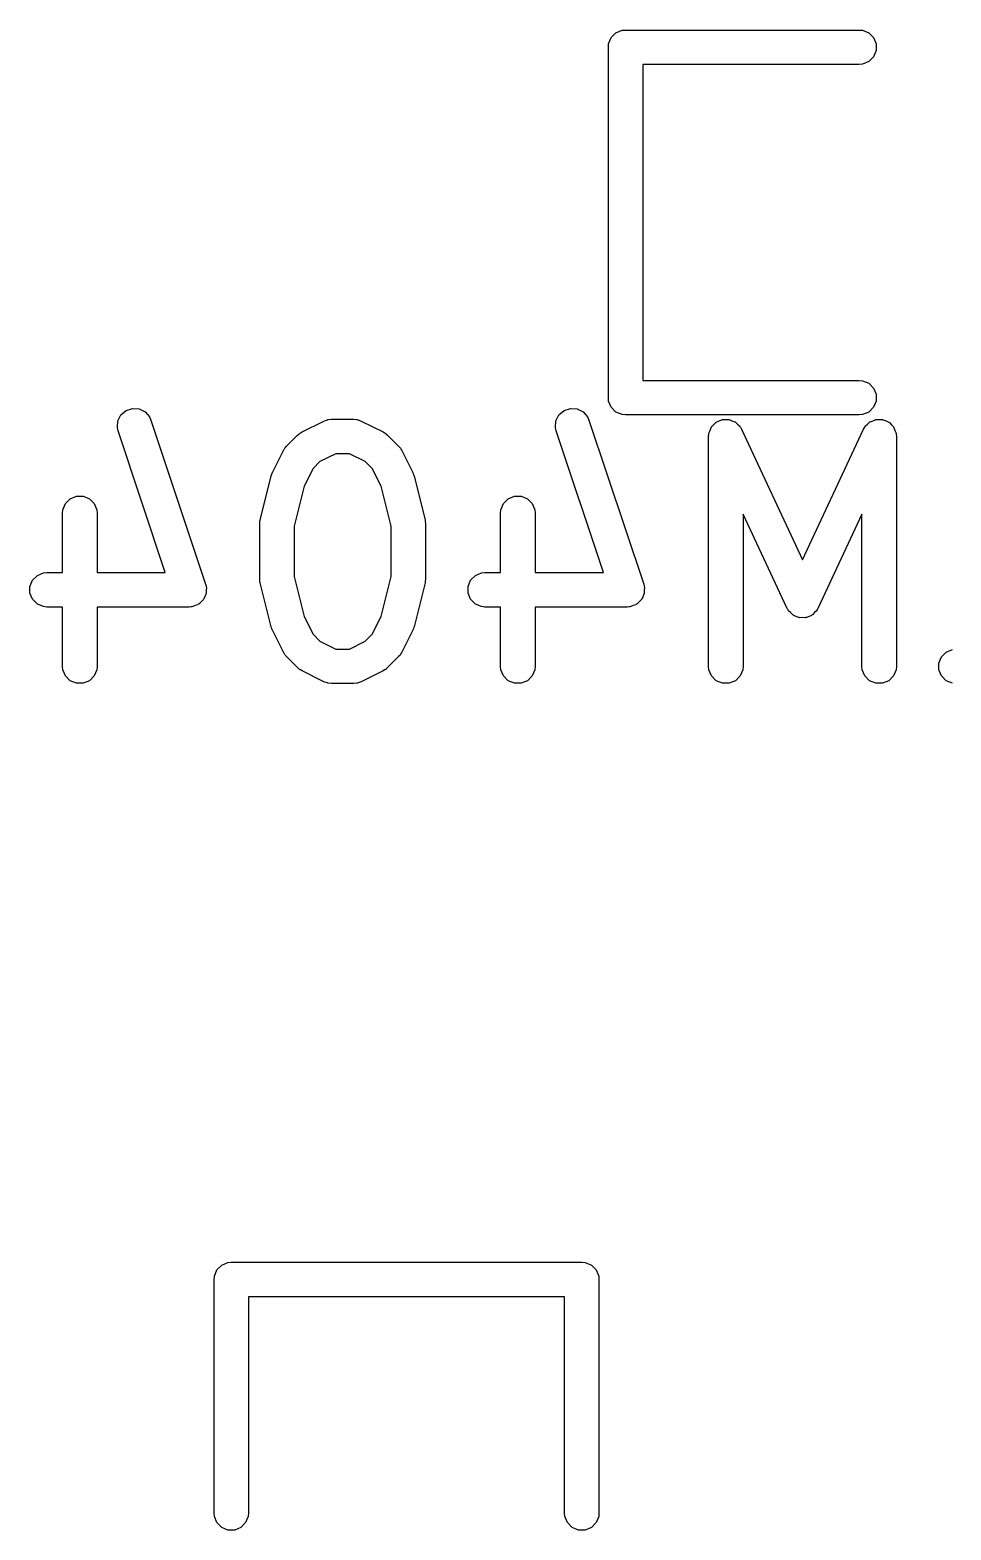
# Model space of a CAD drawing. Extents: x -2.1 to 1.75, y 0.25 to 2.72.
# Drawn here: x -0.7145 to -0.5568, y 1.8311 to 2.088 of the extents above; entities that cross this region are included whole.
import ezdxf

# ---------------------------------------------------------------- set-up
doc = ezdxf.new("R2010")
doc.units = 0
doc.header["$MEASUREMENT"] = 0
doc.layers.add('BLACK', color=7, linetype='CONTINUOUS')

msp = doc.modelspace()

# ---------------------------------------------------------------- linework, layer by layer
at = {"layer": 'BLACK', "linetype": 'CONTINUOUS'}
for p, q in [((-0.6154, 2.08558), (-0.61496, 2.08664)), ((-0.61496, 2.08664), (-0.61414, 2.08746)), ((-0.61414, 2.08746), (-0.61308, 2.0879)), ((-0.61308, 2.0879), (-0.6125, 2.08795)), ((-0.6125, 2.08795), (-0.5725, 2.08795)), ((-0.5725, 2.08795), (-0.57192, 2.0879)), ((-0.57192, 2.0879), (-0.57086, 2.08746)), ((-0.57086, 2.08746), (-0.57004, 2.08664)), ((-0.57004, 2.08664), (-0.5696, 2.08558)), ((-0.61545, 2.085), (-0.6154, 2.08558)), ((-0.61545, 2.025), (-0.61545, 2.085)), ((-0.57004, 2.08336), (-0.57086, 2.08254)), ((-0.5696, 2.08442), (-0.57004, 2.08336)), ((-0.5696, 2.08558), (-0.5696, 2.08442)), ((-0.5725, 2.08205), (-0.60955, 2.08205)), ((-0.60955, 2.08205), (-0.60955, 2.02795)), ((-0.57192, 2.0821), (-0.5725, 2.08205)), ((-0.57086, 2.08254), (-0.57192, 2.0821)), ((-0.60955, 2.02795), (-0.5725, 2.02795)), ((-0.5725, 2.02795), (-0.57192, 2.0279)), ((-0.57192, 2.0279), (-0.57086, 2.02746)), ((-0.57086, 2.02746), (-0.57004, 2.02664)), ((-0.57004, 2.02664), (-0.5696, 2.02558)), ((-0.6154, 2.02442), (-0.61545, 2.025)), ((-0.61496, 2.02336), (-0.6154, 2.02442)), ((-0.5696, 2.02442), (-0.57004, 2.02336)), ((-0.5696, 2.02558), (-0.5696, 2.02442)), ((-0.69941, 2.02101), (-0.6989, 2.02204)), ((-0.6989, 2.02204), (-0.69802, 2.02279)), ((-0.69802, 2.02279), (-0.69693, 2.02316)), ((-0.69693, 2.02316), (-0.69578, 2.02308)), ((-0.69578, 2.02308), (-0.69475, 2.02256)), ((-0.69475, 2.02256), (-0.694, 2.02169)), ((-0.694, 2.02169), (-0.69376, 2.02116)), ((-0.62442, 2.02101), (-0.6239, 2.02204)), ((-0.6239, 2.02204), (-0.62303, 2.02279)), ((-0.62303, 2.02279), (-0.62194, 2.02316)), ((-0.62194, 2.02316), (-0.62079, 2.02308)), ((-0.62079, 2.02308), (-0.61976, 2.02256)), ((-0.61976, 2.02256), (-0.61901, 2.02169)), ((-0.61901, 2.02169), (-0.61877, 2.02116)), ((-0.61414, 2.02254), (-0.61496, 2.02336)), ((-0.61308, 2.0221), (-0.61414, 2.02254)), ((-0.6125, 2.02205), (-0.61308, 2.0221)), ((-0.5725, 2.02205), (-0.6125, 2.02205)), ((-0.57192, 2.0221), (-0.5725, 2.02205)), ((-0.57086, 2.02254), (-0.57192, 2.0221)), ((-0.57004, 2.02336), (-0.57086, 2.02254)), ((-0.69949, 2.01986), (-0.69941, 2.02101)), ((-0.69936, 2.01929), (-0.69949, 2.01986)), ((-0.69129, 1.99506), (-0.69936, 2.01929)), ((-0.69376, 2.02116), (-0.68439, 1.99304)), ((-0.66838, 2.01881), (-0.66829, 2.01887)), ((-0.66829, 2.01887), (-0.66821, 2.01893)), ((-0.66821, 2.01893), (-0.66813, 2.01896)), ((-0.66813, 2.01896), (-0.66789, 2.01912)), ((-0.66789, 2.01912), (-0.66414, 2.02099)), ((-0.66414, 2.02099), (-0.6636, 2.0212)), ((-0.6636, 2.0212), (-0.66349, 2.02121)), ((-0.66349, 2.02121), (-0.66339, 2.02125)), ((-0.66339, 2.02125), (-0.66282, 2.02131)), ((-0.66282, 2.02131), (-0.65907, 2.02131)), ((-0.65907, 2.02131), (-0.65849, 2.02125)), ((-0.65849, 2.02125), (-0.65839, 2.02121)), ((-0.65839, 2.02121), (-0.65829, 2.0212)), ((-0.65829, 2.0212), (-0.65775, 2.02099)), ((-0.65775, 2.02099), (-0.654, 2.01912)), ((-0.654, 2.01912), (-0.65375, 2.01896)), ((-0.65375, 2.01896), (-0.65368, 2.01893)), ((-0.65368, 2.01893), (-0.6536, 2.01887)), ((-0.6536, 2.01887), (-0.65351, 2.01881)), ((-0.6245, 2.01986), (-0.62442, 2.02101)), ((-0.62437, 2.01929), (-0.6245, 2.01986)), ((-0.61629, 1.99506), (-0.62437, 2.01929)), ((-0.61877, 2.02116), (-0.6094, 1.99304)), ((-0.59823, 2.01884), (-0.59822, 2.01893)), ((-0.59822, 2.01893), (-0.59803, 2.0194)), ((-0.59803, 2.0194), (-0.59785, 2.01988)), ((-0.59785, 2.01988), (-0.59781, 2.01993)), ((-0.59781, 2.01993), (-0.59778, 2.01999)), ((-0.59778, 2.01999), (-0.59742, 2.02036)), ((-0.59742, 2.02036), (-0.59707, 2.02073)), ((-0.59707, 2.02073), (-0.59701, 2.02076)), ((-0.59701, 2.02076), (-0.59697, 2.02081)), ((-0.59697, 2.02081), (-0.59649, 2.021)), ((-0.59649, 2.021), (-0.59603, 2.02122)), ((-0.59603, 2.02122), (-0.59596, 2.02122)), ((-0.59596, 2.02122), (-0.5959, 2.02125)), ((-0.5959, 2.02125), (-0.59539, 2.02125)), ((-0.59539, 2.02125), (-0.59488, 2.02127)), ((-0.59488, 2.02127), (-0.59482, 2.02125)), ((-0.59482, 2.02125), (-0.59475, 2.02125)), ((-0.59475, 2.02125), (-0.59428, 2.02105)), ((-0.59428, 2.02105), (-0.59379, 2.02088)), ((-0.59379, 2.02088), (-0.59375, 2.02083)), ((-0.59375, 2.02083), (-0.59368, 2.02081)), ((-0.59368, 2.02081), (-0.59332, 2.02045)), ((-0.59332, 2.02045), (-0.59294, 2.0201)), ((-0.59294, 2.0201), (-0.5929, 2.02002)), ((-0.5929, 2.02002), (-0.59287, 2.01999)), ((-0.59287, 2.01999), (-0.59284, 2.01993)), ((-0.59284, 2.01993), (-0.59265, 2.0196)), ((-0.59265, 2.0196), (-0.5822, 1.99721)), ((-0.5822, 1.99721), (-0.57175, 2.0196)), ((-0.57175, 2.0196), (-0.57156, 2.01993)), ((-0.57156, 2.01993), (-0.57153, 2.01999)), ((-0.57153, 2.01999), (-0.57151, 2.02002)), ((-0.57151, 2.02002), (-0.57146, 2.0201)), ((-0.57146, 2.0201), (-0.57108, 2.02045)), ((-0.57108, 2.02045), (-0.57072, 2.02081)), ((-0.57072, 2.02081), (-0.57066, 2.02083)), ((-0.57066, 2.02083), (-0.57061, 2.02088)), ((-0.57061, 2.02088), (-0.57013, 2.02105)), ((-0.57013, 2.02105), (-0.56965, 2.02125)), ((-0.56965, 2.02125), (-0.56959, 2.02125)), ((-0.56959, 2.02125), (-0.56953, 2.02127)), ((-0.56953, 2.02127), (-0.56901, 2.02125)), ((-0.56901, 2.02125), (-0.5685, 2.02125)), ((-0.5685, 2.02125), (-0.56844, 2.02122)), ((-0.56844, 2.02122), (-0.56838, 2.02122)), ((-0.56838, 2.02122), (-0.56791, 2.021)), ((-0.56791, 2.021), (-0.56744, 2.02081)), ((-0.56744, 2.02081), (-0.56739, 2.02076)), ((-0.56739, 2.02076), (-0.56733, 2.02073)), ((-0.56733, 2.02073), (-0.56699, 2.02036)), ((-0.56699, 2.02036), (-0.56662, 2.01999)), ((-0.56662, 2.01999), (-0.5666, 2.01993)), ((-0.5666, 2.01993), (-0.56655, 2.01988)), ((-0.56655, 2.01988), (-0.56638, 2.0194)), ((-0.56638, 2.0194), (-0.56618, 2.01893)), ((-0.56618, 2.01893), (-0.56617, 2.01884)), ((-0.6709, 2.01624), (-0.67083, 2.01633)), ((-0.67083, 2.01633), (-0.67077, 2.01641)), ((-0.67077, 2.01641), (-0.67071, 2.01647)), ((-0.67071, 2.01647), (-0.67053, 2.01669)), ((-0.67053, 2.01669), (-0.66865, 2.01857)), ((-0.66865, 2.01857), (-0.66843, 2.01875)), ((-0.66843, 2.01875), (-0.66838, 2.01881)), ((-0.65351, 2.01881), (-0.65346, 2.01875)), ((-0.65346, 2.01875), (-0.65323, 2.01857)), ((-0.65323, 2.01857), (-0.65136, 2.01669)), ((-0.65136, 2.01669), (-0.65117, 2.01647)), ((-0.65117, 2.01647), (-0.65111, 2.01641)), ((-0.65111, 2.01641), (-0.65105, 2.01633)), ((-0.65105, 2.01633), (-0.65099, 2.01624)), ((-0.59828, 2.01835), (-0.59824, 2.01873)), ((-0.59828, 1.97898), (-0.59828, 2.01835)), ((-0.59824, 2.0188), (-0.59823, 2.01884)), ((-0.59824, 2.01873), (-0.59824, 2.0188)), ((-0.56617, 2.01884), (-0.56616, 2.0188)), ((-0.56616, 2.0188), (-0.56616, 2.01873)), ((-0.56616, 2.01873), (-0.56613, 2.01835)), ((-0.56613, 2.01835), (-0.56613, 1.97898)), ((-0.67296, 2.01218), (-0.67108, 2.01592)), ((-0.67108, 2.01592), (-0.67093, 2.01617)), ((-0.67093, 2.01617), (-0.6709, 2.01624)), ((-0.66482, 2.01405), (-0.66601, 2.01285)), ((-0.66212, 2.0154), (-0.66482, 2.01405)), ((-0.65976, 2.0154), (-0.66212, 2.0154)), ((-0.65707, 2.01405), (-0.65976, 2.0154)), ((-0.65587, 2.01285), (-0.65707, 2.01405)), ((-0.65099, 2.01624), (-0.65096, 2.01617)), ((-0.65096, 2.01617), (-0.6508, 2.01592)), ((-0.6508, 2.01592), (-0.64893, 2.01218)), ((-0.67506, 2.00407), (-0.67318, 2.01157)), ((-0.67318, 2.01157), (-0.67317, 2.01161)), ((-0.67317, 2.01161), (-0.67316, 2.01163)), ((-0.67316, 2.01163), (-0.67307, 2.01187)), ((-0.67307, 2.01187), (-0.67299, 2.01212)), ((-0.67299, 2.01212), (-0.67297, 2.01213)), ((-0.67297, 2.01213), (-0.67296, 2.01218)), ((-0.66601, 2.01285), (-0.66753, 2.00982)), ((-0.65435, 2.00982), (-0.65587, 2.01285)), ((-0.64893, 2.01218), (-0.64891, 2.01213)), ((-0.64891, 2.01213), (-0.6489, 2.01212)), ((-0.6489, 2.01212), (-0.64881, 2.01187)), ((-0.64881, 2.01187), (-0.64872, 2.01163)), ((-0.64872, 2.01163), (-0.64872, 2.01161)), ((-0.64872, 2.01161), (-0.6487, 2.01157)), ((-0.6487, 2.01157), (-0.64683, 2.00407)), ((-0.66753, 2.00982), (-0.66924, 2.00299)), ((-0.65265, 2.00299), (-0.65435, 2.00982)), ((-0.70883, 2.00581), (-0.70839, 2.00687)), ((-0.70839, 2.00687), (-0.70758, 2.00769)), ((-0.70758, 2.00769), (-0.70651, 2.00813)), ((-0.70651, 2.00813), (-0.70536, 2.00813)), ((-0.70536, 2.00813), (-0.7043, 2.00769)), ((-0.7043, 2.00769), (-0.70348, 2.00687)), ((-0.70348, 2.00687), (-0.70304, 2.00581)), ((-0.63384, 2.00581), (-0.6334, 2.00687)), ((-0.6334, 2.00687), (-0.63259, 2.00769)), ((-0.63259, 2.00769), (-0.63152, 2.00813)), ((-0.63152, 2.00813), (-0.63037, 2.00813)), ((-0.63037, 2.00813), (-0.62931, 2.00769)), ((-0.62931, 2.00769), (-0.62849, 2.00687)), ((-0.62849, 2.00687), (-0.62805, 2.00581)), ((-0.70889, 2.00523), (-0.70883, 2.00581)), ((-0.70889, 1.99506), (-0.70889, 2.00523)), ((-0.70304, 2.00581), (-0.70298, 2.00523)), ((-0.70298, 2.00523), (-0.70298, 1.99506)), ((-0.67514, 2.0035), (-0.67511, 2.00371)), ((-0.67513, 2.00346), (-0.67514, 2.0035)), ((-0.67514, 2.00336), (-0.67513, 2.00346)), ((-0.67511, 2.00371), (-0.67509, 2.00393)), ((-0.67509, 2.00393), (-0.67507, 2.00397)), ((-0.67507, 2.00397), (-0.67506, 2.00407)), ((-0.64683, 2.00407), (-0.64681, 2.00397)), ((-0.64681, 2.00397), (-0.6468, 2.00393)), ((-0.6468, 2.00393), (-0.64678, 2.00371)), ((-0.64678, 2.00371), (-0.64674, 2.0035)), ((-0.64674, 2.0035), (-0.64675, 2.00346)), ((-0.64675, 2.00346), (-0.64674, 2.00336)), ((-0.6339, 2.00523), (-0.63384, 2.00581)), ((-0.6339, 1.99506), (-0.6339, 2.00523)), ((-0.62805, 2.00581), (-0.62799, 2.00523)), ((-0.62799, 2.00523), (-0.62799, 1.99506)), ((-0.58488, 1.98898), (-0.59237, 2.00504)), ((-0.59237, 2.00504), (-0.59237, 1.97898)), ((-0.57203, 2.00504), (-0.57953, 1.98898)), ((-0.57203, 1.97898), (-0.57203, 2.00504)), ((-0.67514, 1.99398), (-0.67514, 2.00336)), ((-0.66924, 2.00299), (-0.66924, 1.99435)), ((-0.65265, 1.99435), (-0.65265, 2.00299)), ((-0.64674, 2.00336), (-0.64674, 1.99398)), ((-0.71446, 1.99268), (-0.71402, 1.99375)), ((-0.71402, 1.99375), (-0.7132, 1.99456)), ((-0.7132, 1.99456), (-0.71214, 1.995)), ((-0.71214, 1.995), (-0.71156, 1.99506)), ((-0.71156, 1.99506), (-0.70889, 1.99506)), ((-0.70298, 1.99506), (-0.69129, 1.99506)), ((-0.67513, 1.99388), (-0.67514, 1.99398)), ((-0.67514, 1.99384), (-0.67513, 1.99388)), ((-0.67511, 1.99362), (-0.67514, 1.99384)), ((-0.67509, 1.99341), (-0.67511, 1.99362)), ((-0.67507, 1.99337), (-0.67509, 1.99341)), ((-0.67506, 1.99327), (-0.67507, 1.99337)), ((-0.67318, 1.98577), (-0.67506, 1.99327)), ((-0.66924, 1.99435), (-0.66753, 1.98751)), ((-0.65435, 1.98751), (-0.65265, 1.99435)), ((-0.64683, 1.99327), (-0.6487, 1.98577)), ((-0.64681, 1.99337), (-0.64683, 1.99327)), ((-0.6468, 1.99341), (-0.64681, 1.99337)), ((-0.64678, 1.99362), (-0.6468, 1.99341)), ((-0.64674, 1.99384), (-0.64678, 1.99362)), ((-0.64674, 1.99398), (-0.64675, 1.99388)), ((-0.64675, 1.99388), (-0.64674, 1.99384)), ((-0.63947, 1.99268), (-0.63903, 1.99375)), ((-0.63903, 1.99375), (-0.63821, 1.99456)), ((-0.63821, 1.99456), (-0.63715, 1.995)), ((-0.63715, 1.995), (-0.63657, 1.99506)), ((-0.63657, 1.99506), (-0.6339, 1.99506)), ((-0.62799, 1.99506), (-0.61629, 1.99506)), ((-0.71446, 1.99153), (-0.71446, 1.99268)), ((-0.71402, 1.99047), (-0.71446, 1.99153)), ((-0.68455, 1.9909), (-0.68473, 1.99047)), ((-0.68434, 1.99133), (-0.68455, 1.9909)), ((-0.68439, 1.99304), (-0.68432, 1.99276)), ((-0.68433, 1.99143), (-0.68434, 1.99133)), ((-0.68429, 1.99153), (-0.68433, 1.99143)), ((-0.68432, 1.99276), (-0.68429, 1.99268)), ((-0.68429, 1.99268), (-0.68429, 1.99262)), ((-0.68429, 1.99262), (-0.68426, 1.99248)), ((-0.68426, 1.99248), (-0.68429, 1.992)), ((-0.68429, 1.992), (-0.68429, 1.99153)), ((-0.63947, 1.99153), (-0.63947, 1.99268)), ((-0.63903, 1.99047), (-0.63947, 1.99153)), ((-0.60956, 1.9909), (-0.60974, 1.99047)), ((-0.60935, 1.99133), (-0.60956, 1.9909)), ((-0.6094, 1.99304), (-0.60933, 1.99276)), ((-0.60934, 1.99143), (-0.60935, 1.99133)), ((-0.6093, 1.99153), (-0.60934, 1.99143)), ((-0.60933, 1.99276), (-0.6093, 1.99268)), ((-0.6093, 1.99268), (-0.6093, 1.99262)), ((-0.6093, 1.99262), (-0.60927, 1.99248)), ((-0.60927, 1.99248), (-0.6093, 1.992)), ((-0.6093, 1.992), (-0.6093, 1.99153)), ((-0.7132, 1.98965), (-0.71402, 1.99047)), ((-0.71214, 1.98921), (-0.7132, 1.98965)), ((-0.71156, 1.98915), (-0.71214, 1.98921)), ((-0.70889, 1.98915), (-0.71156, 1.98915)), ((-0.70889, 1.97898), (-0.70889, 1.98915)), ((-0.68719, 1.98915), (-0.70298, 1.98915)), ((-0.70298, 1.98915), (-0.70298, 1.97898)), ((-0.6869, 1.98918), (-0.68719, 1.98915)), ((-0.68682, 1.98918), (-0.6869, 1.98918)), ((-0.68676, 1.9892), (-0.68682, 1.98918)), ((-0.68661, 1.98921), (-0.68676, 1.9892)), ((-0.68618, 1.98939), (-0.68661, 1.98921)), ((-0.68573, 1.98954), (-0.68618, 1.98939)), ((-0.68565, 1.98961), (-0.68573, 1.98954)), ((-0.68555, 1.98965), (-0.68565, 1.98961)), ((-0.68521, 1.98999), (-0.68555, 1.98965)), ((-0.68486, 1.9903), (-0.68521, 1.98999)), ((-0.68481, 1.99039), (-0.68486, 1.9903)), ((-0.68473, 1.99047), (-0.68481, 1.99039)), ((-0.63821, 1.98965), (-0.63903, 1.99047)), ((-0.63715, 1.98921), (-0.63821, 1.98965)), ((-0.63657, 1.98915), (-0.63715, 1.98921)), ((-0.6339, 1.98915), (-0.63657, 1.98915)), ((-0.6339, 1.97898), (-0.6339, 1.98915)), ((-0.6122, 1.98915), (-0.62799, 1.98915)), ((-0.62799, 1.98915), (-0.62799, 1.97898)), ((-0.61191, 1.98918), (-0.6122, 1.98915)), ((-0.61183, 1.98918), (-0.61191, 1.98918)), ((-0.61177, 1.9892), (-0.61183, 1.98918)), ((-0.61162, 1.98921), (-0.61177, 1.9892)), ((-0.61118, 1.98939), (-0.61162, 1.98921)), ((-0.61074, 1.98954), (-0.61118, 1.98939)), ((-0.61066, 1.98961), (-0.61074, 1.98954)), ((-0.61056, 1.98965), (-0.61066, 1.98961)), ((-0.61022, 1.98999), (-0.61056, 1.98965)), ((-0.60987, 1.9903), (-0.61022, 1.98999)), ((-0.60982, 1.99039), (-0.60987, 1.9903)), ((-0.60974, 1.99047), (-0.60982, 1.99039)), ((-0.58475, 1.98877), (-0.58488, 1.98898)), ((-0.58473, 1.9887), (-0.58475, 1.98877)), ((-0.58468, 1.98865), (-0.58473, 1.9887)), ((-0.58458, 1.98849), (-0.58468, 1.98865)), ((-0.58425, 1.98818), (-0.58458, 1.98849)), ((-0.58395, 1.98785), (-0.58425, 1.98818)), ((-0.58015, 1.98818), (-0.58046, 1.98785)), ((-0.57982, 1.98849), (-0.58015, 1.98818)), ((-0.57972, 1.98865), (-0.57982, 1.98849)), ((-0.57968, 1.9887), (-0.57972, 1.98865)), ((-0.57965, 1.98877), (-0.57968, 1.9887)), ((-0.57953, 1.98898), (-0.57965, 1.98877)), ((-0.67317, 1.98572), (-0.67318, 1.98577)), ((-0.67316, 1.9857), (-0.67317, 1.98572)), ((-0.67307, 1.98546), (-0.67316, 1.9857)), ((-0.66753, 1.98751), (-0.66601, 1.98448)), ((-0.65587, 1.98448), (-0.65435, 1.98751)), ((-0.64872, 1.9857), (-0.64881, 1.98546)), ((-0.6487, 1.98577), (-0.64872, 1.98572)), ((-0.64872, 1.98572), (-0.64872, 1.9857)), ((-0.58383, 1.9878), (-0.58395, 1.98785)), ((-0.58373, 1.98771), (-0.58383, 1.9878)), ((-0.58331, 1.98755), (-0.58373, 1.98771)), ((-0.5829, 1.98736), (-0.58331, 1.98755)), ((-0.58277, 1.98736), (-0.5829, 1.98736)), ((-0.58265, 1.98731), (-0.58277, 1.98736)), ((-0.5822, 1.98733), (-0.58265, 1.98731)), ((-0.58175, 1.98731), (-0.5822, 1.98733)), ((-0.58163, 1.98736), (-0.58175, 1.98731)), ((-0.5815, 1.98736), (-0.58163, 1.98736)), ((-0.58109, 1.98755), (-0.5815, 1.98736)), ((-0.58067, 1.98771), (-0.58109, 1.98755)), ((-0.58057, 1.9878), (-0.58067, 1.98771)), ((-0.58046, 1.98785), (-0.58057, 1.9878)), ((-0.67299, 1.98522), (-0.67307, 1.98546)), ((-0.67297, 1.9852), (-0.67299, 1.98522)), ((-0.67296, 1.98516), (-0.67297, 1.9852)), ((-0.67108, 1.98141), (-0.67296, 1.98516)), ((-0.66601, 1.98448), (-0.66482, 1.98328)), ((-0.66482, 1.98328), (-0.66212, 1.98194)), ((-0.65976, 1.98194), (-0.65707, 1.98328)), ((-0.65707, 1.98328), (-0.65587, 1.98448)), ((-0.64893, 1.98516), (-0.6508, 1.98141)), ((-0.64891, 1.9852), (-0.64893, 1.98516)), ((-0.6489, 1.98522), (-0.64891, 1.9852)), ((-0.64881, 1.98546), (-0.6489, 1.98522)), ((-0.67093, 1.98116), (-0.67108, 1.98141)), ((-0.6709, 1.98109), (-0.67093, 1.98116)), ((-0.67083, 1.98101), (-0.6709, 1.98109)), ((-0.67077, 1.98092), (-0.67083, 1.98101)), ((-0.67071, 1.98087), (-0.67077, 1.98092)), ((-0.67053, 1.98065), (-0.67071, 1.98087)), ((-0.66865, 1.97877), (-0.67053, 1.98065)), ((-0.66212, 1.98194), (-0.65976, 1.98194)), ((-0.65136, 1.98065), (-0.65323, 1.97877)), ((-0.65117, 1.98087), (-0.65136, 1.98065)), ((-0.65111, 1.98092), (-0.65117, 1.98087)), ((-0.65105, 1.98101), (-0.65111, 1.98092)), ((-0.65099, 1.98109), (-0.65105, 1.98101)), ((-0.65096, 1.98116), (-0.65099, 1.98109)), ((-0.6508, 1.98141), (-0.65096, 1.98116)), ((-0.55885, 1.97956), (-0.55841, 1.98062)), ((-0.55841, 1.98062), (-0.5576, 1.98144)), ((-0.5576, 1.98144), (-0.55653, 1.98188)), ((-0.70883, 1.97841), (-0.70889, 1.97898)), ((-0.70839, 1.97734), (-0.70883, 1.97841)), ((-0.70304, 1.97841), (-0.70348, 1.97734)), ((-0.70298, 1.97898), (-0.70304, 1.97841)), ((-0.66843, 1.97858), (-0.66865, 1.97877)), ((-0.66838, 1.97853), (-0.66843, 1.97858)), ((-0.66829, 1.97847), (-0.66838, 1.97853)), ((-0.66821, 1.9784), (-0.66829, 1.97847)), ((-0.66813, 1.97837), (-0.66821, 1.9784)), ((-0.66789, 1.97822), (-0.66813, 1.97837)), ((-0.66414, 1.97634), (-0.66789, 1.97822)), ((-0.654, 1.97822), (-0.65775, 1.97634)), ((-0.65375, 1.97837), (-0.654, 1.97822)), ((-0.65368, 1.9784), (-0.65375, 1.97837)), ((-0.6536, 1.97847), (-0.65368, 1.9784)), ((-0.65351, 1.97853), (-0.6536, 1.97847)), ((-0.65346, 1.97858), (-0.65351, 1.97853)), ((-0.65323, 1.97877), (-0.65346, 1.97858)), ((-0.63384, 1.97841), (-0.6339, 1.97898)), ((-0.6334, 1.97734), (-0.63384, 1.97841)), ((-0.62805, 1.97841), (-0.62849, 1.97734)), ((-0.62799, 1.97898), (-0.62805, 1.97841)), ((-0.59822, 1.97841), (-0.59828, 1.97898)), ((-0.59778, 1.97734), (-0.59822, 1.97841)), ((-0.59243, 1.97841), (-0.59287, 1.97734)), ((-0.59237, 1.97898), (-0.59243, 1.97841)), ((-0.57197, 1.97841), (-0.57203, 1.97898)), ((-0.57153, 1.97734), (-0.57197, 1.97841)), ((-0.56618, 1.97841), (-0.56662, 1.97734)), ((-0.56613, 1.97898), (-0.56618, 1.97841)), ((-0.55885, 1.97841), (-0.55885, 1.97956)), ((-0.55841, 1.97734), (-0.55885, 1.97841)), ((-0.70758, 1.97653), (-0.70839, 1.97734)), ((-0.70651, 1.97609), (-0.70758, 1.97653)), ((-0.70536, 1.97609), (-0.70651, 1.97609)), ((-0.7043, 1.97653), (-0.70536, 1.97609)), ((-0.70348, 1.97734), (-0.7043, 1.97653)), ((-0.6636, 1.97614), (-0.66414, 1.97634)), ((-0.66349, 1.97613), (-0.6636, 1.97614)), ((-0.66339, 1.97609), (-0.66349, 1.97613)), ((-0.66282, 1.97603), (-0.66339, 1.97609)), ((-0.65907, 1.97603), (-0.66282, 1.97603)), ((-0.65849, 1.97609), (-0.65907, 1.97603)), ((-0.65839, 1.97613), (-0.65849, 1.97609)), ((-0.65829, 1.97614), (-0.65839, 1.97613)), ((-0.65775, 1.97634), (-0.65829, 1.97614)), ((-0.63259, 1.97653), (-0.6334, 1.97734)), ((-0.63152, 1.97609), (-0.63259, 1.97653)), ((-0.63037, 1.97609), (-0.63152, 1.97609)), ((-0.62931, 1.97653), (-0.63037, 1.97609)), ((-0.62849, 1.97734), (-0.62931, 1.97653)), ((-0.59697, 1.97653), (-0.59778, 1.97734)), ((-0.5959, 1.97609), (-0.59697, 1.97653)), ((-0.59475, 1.97609), (-0.5959, 1.97609)), ((-0.59368, 1.97653), (-0.59475, 1.97609)), ((-0.59287, 1.97734), (-0.59368, 1.97653)), ((-0.57072, 1.97653), (-0.57153, 1.97734)), ((-0.56965, 1.97609), (-0.57072, 1.97653)), ((-0.5685, 1.97609), (-0.56965, 1.97609)), ((-0.56744, 1.97653), (-0.5685, 1.97609)), ((-0.56662, 1.97734), (-0.56744, 1.97653)), ((-0.5576, 1.97653), (-0.55841, 1.97734)), ((-0.55653, 1.97609), (-0.5576, 1.97653)), ((-0.6829, 1.87457), (-0.68246, 1.87564)), ((-0.68246, 1.87564), (-0.68164, 1.87645)), ((-0.68164, 1.87645), (-0.68058, 1.87689)), ((-0.68058, 1.87689), (-0.68, 1.87695)), ((-0.68, 1.87695), (-0.62, 1.87695)), ((-0.62, 1.87695), (-0.61942, 1.87689)), ((-0.61942, 1.87689), (-0.61836, 1.87645)), ((-0.61836, 1.87645), (-0.61754, 1.87564)), ((-0.61754, 1.87564), (-0.6171, 1.87457)), ((-0.68295, 1.874), (-0.6829, 1.87457)), ((-0.68295, 1.834), (-0.68295, 1.874)), ((-0.6171, 1.87457), (-0.61705, 1.874)), ((-0.61705, 1.874), (-0.61705, 1.834)), ((-0.62295, 1.87104), (-0.67705, 1.87104)), ((-0.67705, 1.87104), (-0.67705, 1.834)), ((-0.62295, 1.834), (-0.62295, 1.87104)), ((-0.6829, 1.83342), (-0.68295, 1.834)), ((-0.67705, 1.834), (-0.6771, 1.83342)), ((-0.6229, 1.83342), (-0.62295, 1.834)), ((-0.61705, 1.834), (-0.6171, 1.83342)), ((-0.68246, 1.83236), (-0.6829, 1.83342)), ((-0.68164, 1.83154), (-0.68246, 1.83236)), ((-0.68058, 1.8311), (-0.68164, 1.83154)), ((-0.67836, 1.83154), (-0.67942, 1.8311)), ((-0.67754, 1.83236), (-0.67836, 1.83154)), ((-0.6771, 1.83342), (-0.67754, 1.83236)), ((-0.62246, 1.83236), (-0.6229, 1.83342)), ((-0.62164, 1.83154), (-0.62246, 1.83236)), ((-0.62058, 1.8311), (-0.62164, 1.83154)), ((-0.61836, 1.83154), (-0.61942, 1.8311)), ((-0.61754, 1.83236), (-0.61836, 1.83154)), ((-0.6171, 1.83342), (-0.61754, 1.83236)), ((-0.67942, 1.8311), (-0.68058, 1.8311)), ((-0.61942, 1.8311), (-0.62058, 1.8311))]:
    msp.add_line(p, q, dxfattribs=at)

doc.saveas('drawing.dxf')
